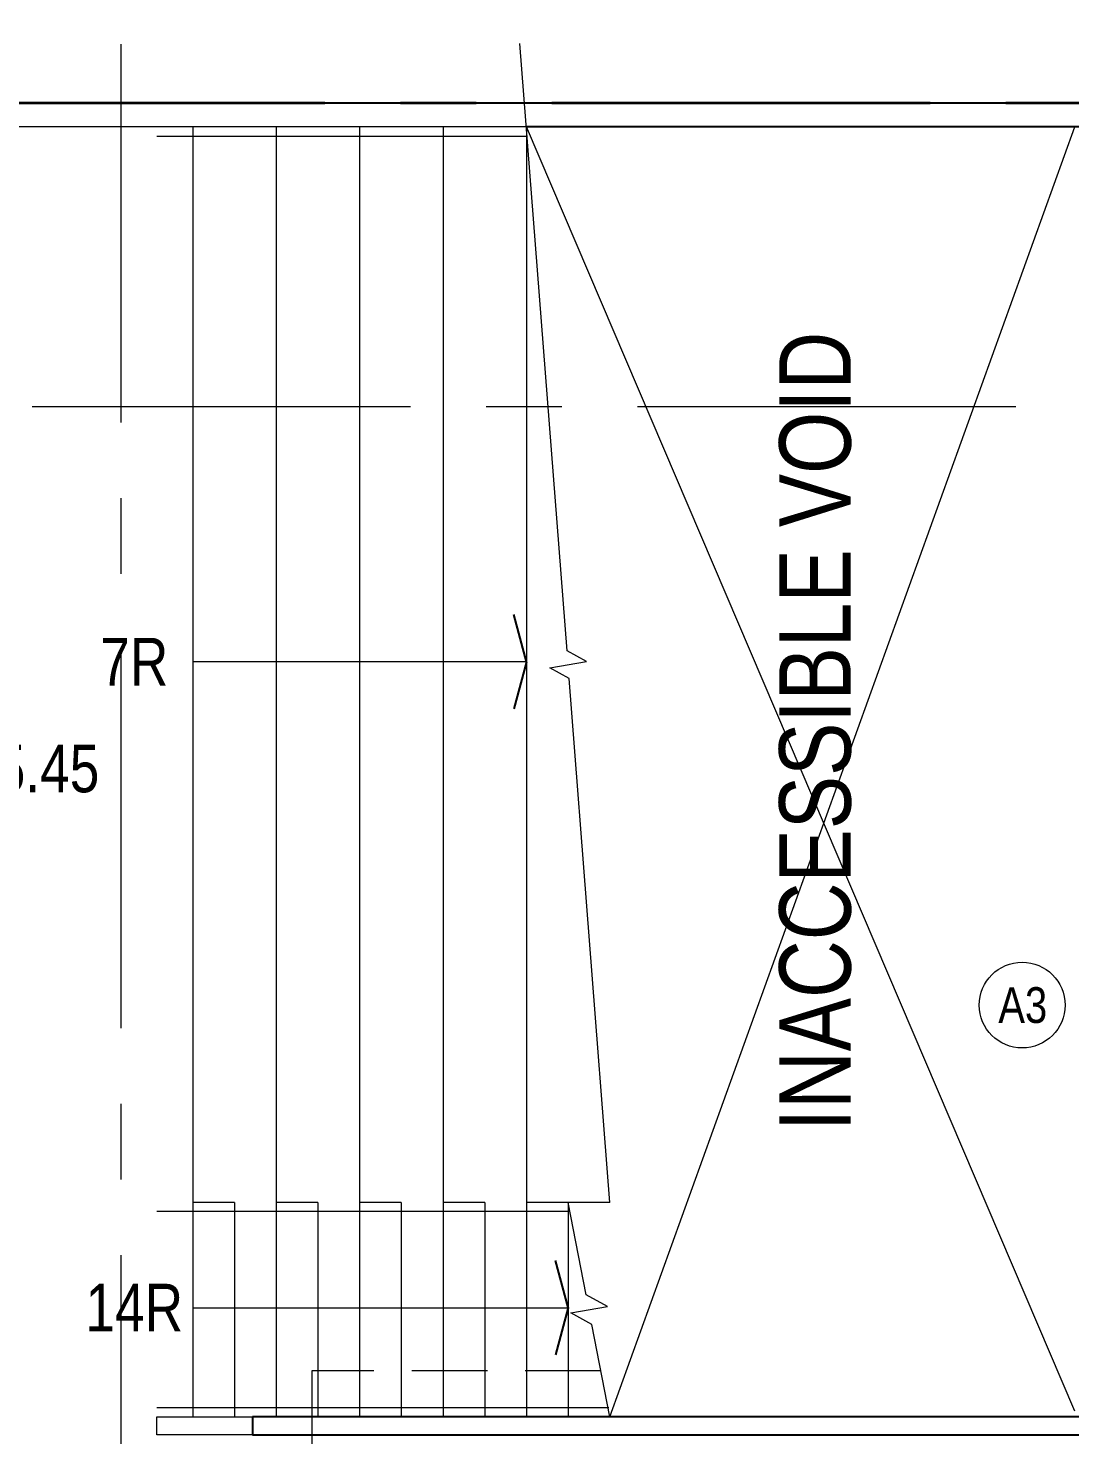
# Model space of a CAD drawing. Header units: millimetres. Extents: x 833576263 to 1668046980, y 817519639 to 1636103653.
# Drawn here: x 834004109 to 834012850, y 818105527 to 818117328 of the extents above; entities that cross this region are included whole.
import ezdxf
from ezdxf.enums import TextEntityAlignment as Align

# ---------------------------------------------------------------- set-up
doc = ezdxf.new("R2010")
doc.units = ezdxf.units.MM
doc.header["$LTSCALE"] = 100
doc.header["$MEASUREMENT"] = 0
for name, pattern in [('C160$0$Hidden', [9.525, 6.35, -3.175]), ('R_P_Grid$0$CENTER', [50.8, 31.75, -6.35, 6.35, -6.35]), ('R_P_LG$0$HIDDEN', [9.525, 6.35, -3.175])]:
    doc.linetypes.add(name, pattern=pattern)
doc.layers.get('Defpoints').update_dxf_attribs({"color": 170})
doc.layers.add('R_P_Grid$0$Defpoints-1', color=5, linetype='Continuous', plot=False)
for name, color, linetype, lineweight in [('R_P_Grid$0$RDA0251', 1, 'R_P_Grid$0$CENTER', 18), ('R_P_Grid$0$RDA0251-LG', 6, 'R_P_Grid$0$CENTER', 18), ('R_P_Grid$0$RDA9101', 2, 'R_P_Grid$0$CENTER', 35), ('R_P_Grid$0$RDA9101_21A', 2, 'R_P_Grid$0$CENTER', 35), ('R_P_Grid$0$RDA9101_P46A', 2, 'R_P_Grid$0$CENTER', 35), ('R_P_LG$0$RDA0322', 1, 'Continuous', 18), ('R_P_LG$0$RDA04031', 3, 'Continuous', 25), ('R_P_LG$0$RDA0506', 7, 'Continuous', 18), ('R_P_LG$0$RDA0624', 7, 'Continuous', 13), ('R_P_LG$0$RDA2202', 3, 'Continuous', 25), ('R_P_LG$0$RDA2301', 7, 'Continuous', 18), ('R_P_LG$0$RDA2302', 7, 'R_P_LG$0$HIDDEN', 18), ('R_P_LG$0$RDA2401', 1, 'Continuous', 18), ('R_P_LG$0$RDA3351', 7, 'Continuous', 18), ('R_P_LG$0$RDA4401', 1, 'Continuous', 18)]:
    doc.layers.add(name, color=color, linetype=linetype, lineweight=lineweight)
doc.layers.add('X-REF', color=7, linetype='Continuous')
doc.styles.add('R_P_LG$0$Arial', font='arial.ttf', dxfattribs={"width": 0.8})
doc.styles.add('R_P_LG$0$romans', font='arial.ttf', dxfattribs={"width": 0.8})

# ---------------------------------------------------------------- blocks, each defined once
blk = doc.blocks.new('R_P_Grid')
at = {"layer": 'R_P_Grid$0$Defpoints-1'}
blk.add_lwpolyline([(834116993, 818077298.7), (834126573.4, 818091401.7), (834130474, 818097143.7), (834143758.4, 818116699.7), (833974486.8, 818116699.7, 0.0534924), (833969964, 818084413.7), (833969890, 818040226.7), (833984641, 818026700), (834067586.5, 818026987.1), (834108001, 818027127, -0.1498646)], format="xyb", close=True, dxfattribs=at)
at = {"layer": 'R_P_Grid$0$RDA0251'}
blk.add_line((834004890, 818027660), (834004890, 818124763.4), dxfattribs=at)
at = {"layer": 'R_P_Grid$0$RDA0251-LG'}
blk.add_line((834144477.3, 818114151.7), (833964515, 818114151.7), dxfattribs=at)
at = {"layer": 'R_P_Grid$0$RDA9101', "flags": 128}
blk.add_lwpolyline([(833974486.8, 818116699.7, -0.1699639), (834030052, 818200999.7), (834029850, 818232686.7), (834045337, 818251945.7), (834236230, 818252048.7), (834176136, 818164362.7), (834143758.4, 818116699.7)], format="xyb", dxfattribs=at)
at = {"layer": 'R_P_Grid$0$RDA9101_21A'}
blk.add_lwpolyline([(834116993, 818077298.7), (834130474, 818097143.7), (834143758.4, 818116699.7), (833974486.8, 818116699.7, 0.0534924), (833969964, 818084413.7), (833969890, 818040226.7), (833984641, 818026700), (834067586.5, 818026987.1), (834108001, 818027127, -0.1498646)], format="xyb", close=True, dxfattribs=at)
at = {"layer": 'R_P_Grid$0$RDA9101_P46A'}
blk.add_lwpolyline([(834116993, 818077298.7), (834130474, 818097143.7), (834143758.4, 818116699.7), (833974486.8, 818116699.7, 0.0534924), (833969964, 818084413.7), (833969890, 818040226.7), (833969957.4, 818008440.1, 0.0555536), (834021539.8, 818015825.8, -0.0332765), (834067877.4, 818024578), (834068728.4, 818017529.2, 0.0161813), (834046498.6, 818014112.4, 0.1579728), (834065282.7, 817978992.6, 0.1381183), (834075161, 817973700.8, 0.0719948), (834091040.6, 817972530.6, 0.0723741), (834117284.3, 817982913.2, -0.0170396), (834113742.4, 817988285.2), (834114198.4, 817992921.6, 0.1458816), (834113708.6, 817995445.6, -0.0365185), (834108440.4, 818007620.1, -0.1997282), (834109168.7, 818019975.9, -0.0208452), (834108001, 818027127, -0.1498646)], format="xyb", close=True, dxfattribs=at)
blk = doc.blocks.new('R_P_LG$0$LMark-FFL-1')
h = blk.add_hatch(color=256)
h.paths.add_polyline_path([(0, 0.75, 0.414214), (-0.75, 0), (0, 0)])
h.paths.add_polyline_path([(0.75, 0), (0, 0), (0, -0.75, 0.414214)])
for p, q in [((0, 1.28), (0, -1.28)), ((-1.28, 0), (1.28, 0))]:
    blk.add_line(p, q)
blk.add_circle((0, 0), 0.75)
at = {"color": 7, "style": 'R_P_LG$0$romans', "width": 0.8}
blk.add_attdef('FFL', (1.03, 1.03), '', height=2, dxfattribs=at)
blk = doc.blocks.new('R_P_LG')
at = {"layer": 'R_P_LG$0$RDA0624', "lineweight": 18}
h = blk.add_hatch(dxfattribs=at)
h.set_pattern_fill('DOTS', color=4, scale=90, angle=45, style=0)
h.set_pattern_definition([(45, (0, 0), (-50.513940681, 151.541822043), [0, -142.875])])
edge = h.paths.add_edge_path()
edge.add_arc((834065390, 818020126.7), 13000, 75, 90)
edge.add_line((834065390, 818033126.7), (833989233.5977, 818033126.7))
edge.add_arc((833989233.5977, 818040126.7), 7000, 227.47847394, 269.99999999, ccw=False)
edge.add_line((833984502.5276, 818034967.5358), (833978583.9299, 818040395.0234))
edge.add_arc((833983315, 818045554.1877), 7000, 180, 227.47847394, ccw=False)
edge.add_line((833976315, 818045554.1877), (833976315, 818098726.7))
edge.add_arc((833983314.9761, 818098726.7099), 6999.9761, 115.841715, 180.00008101, ccw=False)
edge.add_line((833980263.7812, 818105026.7), (834002230.1033, 818105026.7))
edge.add_line((834002230.1033, 818105026.7), (834002230.4132, 818116699.7))
edge.add_line((834002230.4132, 818116699.7), (833958315, 818116699.7))
edge.add_line((833958315, 818116699.7), (833958315, 818110699.7))
edge.add_line((833958315, 818110699.7), (833963315, 818110699.7))
edge.add_arc((833963315, 818103699.7), 7000, 0, 90, ccw=False)
edge.add_line((833970315, 818103699.7), (833970315, 818045554.1877))
edge.add_arc((833983315, 818045554.1877), 13000, 180, 227.47847393)
edge.add_line((833974528.727, 818035972.8826), (833980447.3247, 818030545.395))
edge.add_arc((833989233.5977, 818040126.7), 13000, 227.47847393, 270)
edge.add_line((833989233.5977, 818027126.7), (834065245.1822, 818027126.7))
edge.add_arc((834065245.1822, 818019026.7), 8100, 75, 90, ccw=False)
edge.add_line((834067341.6165, 818026850.6992), (834090782.7579, 818020569.6643))
edge.add_arc((834094147.4055, 818033126.7), 13000, 255, 270)
edge.add_line((834094147.4055, 818020126.7), (834118759.2741, 818020126.7))
edge.add_arc((834118759.2741, 818033126.7), 13000, 270, 282.26165437)
edge.add_line((834121520.1679, 818020423.257), (834124956.9903, 818021170.1963))
edge.add_arc((834126677.2395, 818013254.9741), 8100, 20.44433993, 102.26165437, ccw=False)
edge.add_arc((834190761.1764, 818035930.696), 59878.7776, 183.670517332, 199.356395537, ccw=False)
edge.add_line((834131005.2286, 818032097.3284), (834127870.7181, 818029996.4247))
edge.add_line((834127870.7181, 818029996.4247), (834126362.9837, 818029715.8154))
edge.add_arc((834117071.8823, 818047426.7), 20000, 270, 297.68143099, ccw=False)
edge.add_line((834117071.8823, 818027426.7), (834089164.0869, 818027426.7))
edge.add_arc((834089164.0869, 818033426.7), 6000, 255.00000001, 270, ccw=False)
edge.add_line((834087611.1726, 818027631.1451), (834068754.6476, 818032683.7357))
at = {"layer": 'R_P_LG$0$RDA0506'}
blk.add_circle((834012449.3612, 818109132.3646), 360, dxfattribs=at)
at = {"layer": 'R_P_LG$0$RDA2202'}
for p, q in [((834143758.4296, 818116699.7), (834008274.4841, 818116699.7)), ((834143380.7882, 818116499.7), (834008290, 818116499.7)), ((834013190, 818105676.7), (834005990.4392, 818105676.7)), ((834005990.4392, 818105676.7), (834005990.4392, 818105526.7)), ((834005990.4392, 818105526.7), (834013190, 818105526.7))]:
    blk.add_line(p, q, dxfattribs=at)
at = {"layer": 'R_P_LG$0$RDA2301'}
for p, q in [((834002230.4132, 818116699.7), (834008274.4841, 818116699.7)), ((834008290, 818116499.7), (834002230.4079, 818116499.7)), ((834005190, 818105676.7), (834005990.4392, 818105676.7)), ((834005190, 818105526.7), (834005190, 818105676.7)), ((834005990.4392, 818105526.7), (834005190, 818105526.7))]:
    blk.add_line(p, q, dxfattribs=at)
at = {"layer": 'R_P_LG$0$RDA2302'}
blk.add_lwpolyline([(834008914.9086, 818106062.8842), (834006490, 818106062.8842), (834006490, 818102926.7), (834005490, 818102926.7), (834005490, 818103526.7), (833981090, 818103526.7), (833981090, 818102926.7), (833976556.6667, 818102926.7), (833976556.6667, 818102926.7), (833976556.6667, 818079326.7), (833979090, 818079326.7), (833979090, 818078326.7), (833974590, 818078326.7), (833974590, 818061526.7), (833979090, 818061526.7), (833979090, 818060526.7), (833976556.6667, 818060526.7), (833976556.6667, 818036926.7), (834006490, 818036925.7), (834006490, 818033366.1737), (834028290, 818033366.1737), (834028290, 818036926.7), (834030040, 818036926.7)], dxfattribs=at)
at = {"layer": 'R_P_LG$0$RDA2401'}
for p, q in [((834008630.9882, 818112104.3627), (834008235.8105, 818117198.2021)), ((834008297.5953, 818116419.7), (834005190, 818116419.7)), ((834005490, 818116499.7), (834005490, 818107476.7)), ((834006190, 818116499.7), (834006190, 818107476.7)), ((834006890, 818116499.7), (834006890, 818107476.7)), ((834007590, 818116499.7), (834007590, 818107476.7)), ((834008290, 818116499.7), (834008290, 818107476.7)), ((834008290, 818112013.2), (834005490, 818112013.2)), ((834008990, 818107476.7), (834008649.0118, 818111872.0373)), ((834005490, 818107476.7), (834005490, 818105676.7)), ((834005840, 818107476.7), (834005490, 818107476.7)), ((834005840, 818107476.7), (834005840, 818105676.7)), ((834006190, 818107476.7), (834006190, 818105676.7)), ((834006540, 818107476.7), (834006190, 818107476.7)), ((834006540, 818107476.7), (834006540, 818105676.7)), ((834006890, 818107476.7), (834006890, 818105676.7)), ((834007240, 818107476.7), (834006890, 818107476.7)), ((834007240, 818107476.7), (834007240, 818105676.7)), ((834007590, 818107476.7), (834007590, 818105676.7)), ((834007940, 818107476.7), (834007590, 818107476.7)), ((834007940, 818107476.7), (834007940, 818105676.7)), ((834008290, 818107476.7), (834008290, 818105676.7)), ((834008990, 818107476.7), (834008290, 818107476.7)), ((834008790.7985, 818106701.1649), (834008640, 818107476.7)), ((834008640, 818107476.7), (834008640, 818105676.7)), ((834008640, 818107401.7), (834005190, 818107401.7)), ((834008648.1159, 818106589.4), (834005490, 818106589.4)), ((834008990, 818105676.7), (834008839.2015, 818106452.2351)), ((834005190, 818105756.7), (834008981.8841, 818105756.7))]:
    blk.add_line(p, q, dxfattribs=at)
at = {"layer": 'R_P_LG$0$RDA2401', "color": 3, "lineweight": 25}
for p, q in [((834008290, 818112013.2), (834008183.8842, 818112409.2296)), ((834008290, 818112013.2), (834008183.8842, 818111617.1704)), ((834008640, 818106594.4), (834008533.8842, 818106990.4296)), ((834008640, 818106594.4), (834008533.8842, 818106198.3704))]:
    blk.add_line(p, q, dxfattribs=at)
at = {"layer": 'R_P_LG$0$RDA2401'}
for points in [[(834008649.0118, 818111872.0373), (834008486.1238, 818111961.0675), (834008793.8762, 818112015.3325), (834008630.9882, 818112104.3627)], [(834008839.2015, 818106452.2351), (834008661.1238, 818106549.5675), (834008968.8762, 818106603.8325), (834008790.7985, 818106701.1649)]]:
    blk.add_lwpolyline(points, dxfattribs=at)
at = {"layer": 'R_P_LG$0$RDA3351'}
for p, q in [((834012890, 818105726.7), (834008290, 818116499.7)), ((834008990, 818105676.7), (834012890, 818116499.7))]:
    blk.add_line(p, q, dxfattribs=at)
at = {"layer": 'R_P_LG$0$RDA0322', "xscale": 200, "yscale": 200, "zscale": 200}
blk.add_blockref('R_P_LG$0$LMark-FFL-1', (834003630.3231, 818110711.1168), dxfattribs=at).add_auto_attribs({'FFL': '5.45'})
at = {"layer": 'R_P_LG$0$RDA04031', "style": 'R_P_LG$0$Arial', "width": 0.8}
blk.add_text('INACCESSIBLE VOID', height=600, rotation=90, dxfattribs=at).set_placement((834011010.931, 818108074.2839))
at = {"layer": 'R_P_LG$0$RDA0506', "color": 0, "lineweight": 15, "style": 'R_P_LG$0$romans', "width": 0.8}
blk.add_text('A3', height=300, dxfattribs=at).set_placement((834012454.3612, 818109132.3646), align=Align.MIDDLE)
at = {"layer": 'R_P_LG$0$RDA4401', "style": 'R_P_LG$0$romans', "width": 0.8}
for s, p in [('7R', (834004999.2895, 818112013.2)), ('14R', (834004999.2895, 818106594.4))]:
    blk.add_text(s, height=400, dxfattribs=at).set_placement(p, align=Align.MIDDLE)
blk = doc.blocks.new('C160')
at = {"layer": 'Defpoints', "color": 5, "linetype": 'C160$0$Hidden'}
blk.add_lwpolyline([(834254.409, 817762.013), (834210.254, 817761.952), (834163.406, 817761.685), (834160.628, 817762.226), (834157.119, 817761.439), (834108.319, 817762.605), (834108.144, 817762.636), (834103.295, 817765.664), (834097.282, 817768.715), (834077.496, 817770.249), (834050.805, 817763.603, -0.063743), (834038.566, 817770.725, -0.019968), (834005.795, 817798.006, -0.029895), (833991.263, 817812.789, -0.021438), (833981.312, 817825.241, -0.021013), (833965.506, 817848.883, -0.132471), (833963.674, 817854.115), (833962.82, 817865.725), (833962.718, 817879.849), (833962.814, 818098.001, -0.191115), (834009.083, 818193.421, 0.20608), (834017.373, 818211.851), (834018.002, 818250.609)], format="xyb", dxfattribs=at)

msp = doc.modelspace()

# ---------------------------------------------------------------- block references
at = {"layer": 'X-REF'}
msp.add_blockref('R_P_Grid', (0, 0), dxfattribs=at)

# ---------------------------------------------------------------- next in the draw order: block references
at = {"layer": 'X-REF', "xscale": 1000, "yscale": 1000, "zscale": 1000}
msp.add_blockref('C160', (0, 0), dxfattribs=at)

# ---------------------------------------------------------------- next in the draw order: block references
at = {"layer": 'X-REF'}
msp.add_blockref('R_P_LG', (0, 0), dxfattribs=at)

doc.saveas('drawing.dxf')
